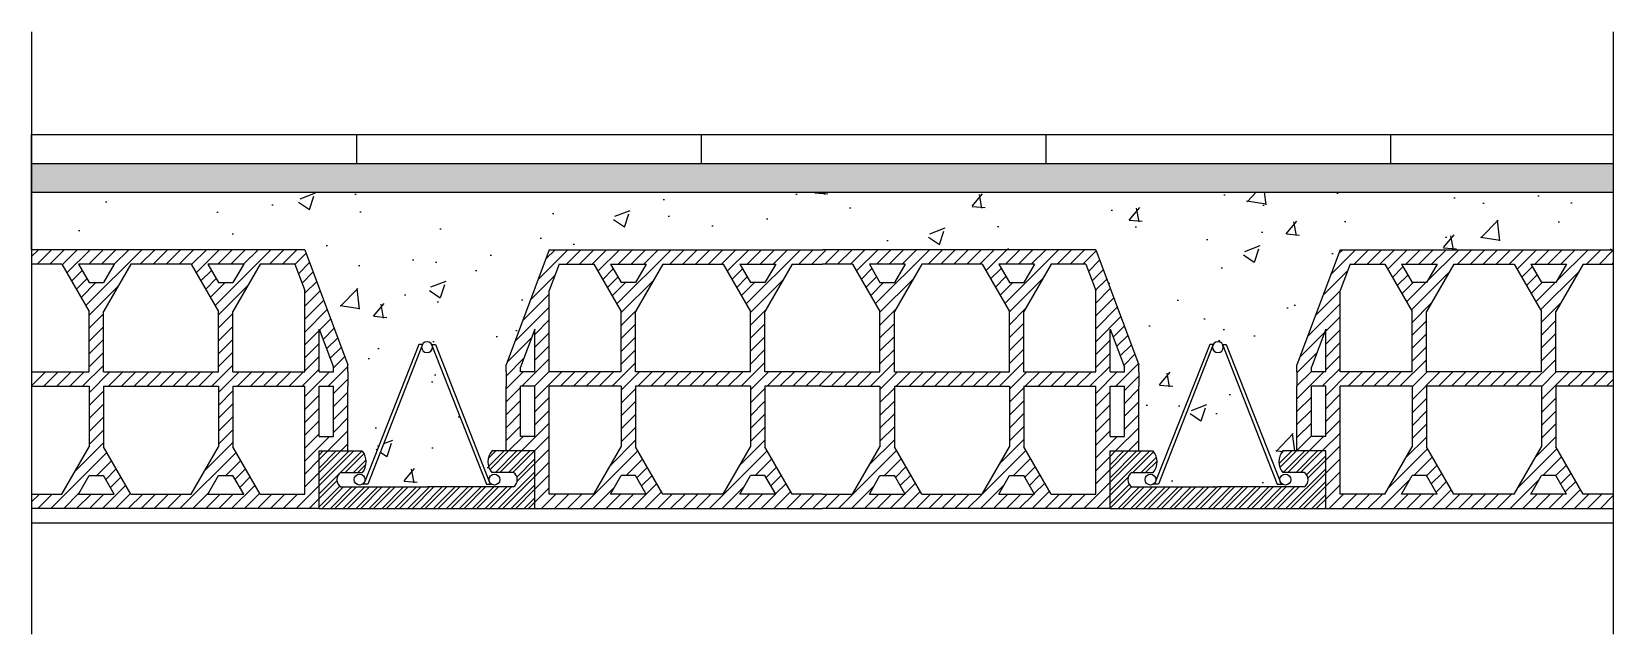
# Model space of a CAD drawing. Header units: millimetres. Extents: x 2329 to 2450, y 1882 to 1940.
# Drawn here: x 2382.756 to 2383.856, y 1919.446 to 1919.866 of the extents above; entities that cross this region are included whole.
import ezdxf

# ---------------------------------------------------------------- set-up
doc = ezdxf.new("R2010")
doc.units = ezdxf.units.MM
doc.linetypes.add('CENTRO', pattern=[50.8, 31.75, -6.35, 6.35, -6.35])
doc.layers.add('Fondazione', color=7, linetype='Continuous', lineweight=25)
for name, color, linetype in [("linea d'asse", 7, 'CENTRO'), ('PIGNATTE', 30, 'Continuous'), ('TRAVETT0', 5, 'Continuous')]:
    doc.layers.add(name, color=color, linetype=linetype)
pattern_1 = [(50, (0, 0.81946), (0.1093108014, -0.0095634513), [0.01143, -0.12573]), (355, (0, 0.81946), (-0.021146053, 0.114634107), [0.009144, -0.1005843505]), (100.4514447, (0.00911, 0.81866), (0.0881647483, 0.105070651), [0.0097140053, -0.1068541468]), (46.1842, (0, 0.84994), (0.1626474245, -0.025225397), [0.017145, -0.188595]), (96.6355576, (0.01355, 0.84784), (0.1424424804, 0.148455675), [0.014571014, -0.160281365]), (351.184151, (0, 0.84994), (0.14244248, 0.148455675), [0.01371598, -0.150875839]), (21, (0.01524, 0.84232), (0.0909686348, -0.061359119), [0.01143, -0.12573]), (326, (0.01524, 0.84232), (0.037081217, 0.1105127797), [0.009144, -0.100584]), (71.451445, (0.02282, 0.83721), (0.1280498516, 0.0491536613), [0.0097140053, -0.1068539626]), (37.5, (0, 0.81946), (0.00185316195, 0.0507330233), [0, -0.0993648, 0, -0.102108, 0, -0.100965]), (7.5, (0, 0.81946), (0.0400917975, 0.0601083449), [0, -0.0582168, 0, -0.0970788, 0, -0.038481]), (327.5, (-0.033985, 0.81946), (0.0813543571, -0.0034372464), [0, -0.0381, 0, -0.118872, 0, -0.157734]), (317.5, (-0.049225, 0.81946), (0.0888775088, 0.0152558946), [0, -0.04953, 0, -0.0789432, 0, -0.112014])]
pattern_2 = [(45, (0, 0.819461), (-0.00449012806, 0.00449012806), []), (45, (0, 0.822636), (-0.00449012806, 0.00449012806), [])]

msp = doc.modelspace()

# ---------------------------------------------------------------- hatches: boundary and pattern name
at = {"transparency": 33554687}
h = msp.add_hatch(dxfattribs=at)
h.set_pattern_fill('LINE', color=0, scale=0.0755, angle=90)
h.set_pattern_definition([(90, (0, 0.81946), (-0.2397125, 1e-17), [])])
h.paths.add_polyline_path([(2382.7559, 1919.774), (2383.8559, 1919.774), (2383.8559, 1919.794), (2382.7559, 1919.794)])
at = {"layer": 'Fondazione', "transparency": 33554628}
h = msp.add_hatch(dxfattribs=at)
h.set_pattern_fill('AR-SAND', color=0, scale=0.0004)
h.set_pattern_definition([(37.5, (0, 0.819461), (-0.00064001252, 0.01957652949), [0, -0.0154432, 0, -0.017272, 0, -0.01651]), (7.5, (0, 0.81946), (0.01798093133, 0.02867300402), [0, -0.0083312, 0, -0.0139192, 0, -0.005334]), (327.5, (-0.012497, 0.819461), (0.03163969481, 5.748739e-05), [0, -0.00508, 0, -0.018288, 0, -0.023876]), (317.5, (-0.012497, 0.81946), (0.0305422581, 0.00891717293), [0, -0.00254, 0, -0.0119888, 0, -0.013716])])
h.paths.add_polyline_path([(2383.8559, 1919.774), (2382.7559, 1919.774), (2382.7559, 1919.754), (2383.8559, 1919.754)])
at = {"layer": 'Fondazione', "transparency": 33554687}
h = msp.add_hatch(dxfattribs=at)
h.set_pattern_fill('AR-CONC', color=0, scale=0.0006)
h.set_pattern_definition(pattern_1)
h.paths.add_polyline_path([(2383.1159, 1919.714), (2383.3059, 1919.714), (2383.4959, 1919.714), (2383.5259, 1919.634), (2383.5259, 1919.629), (2383.5259, 1919.619), (2383.5259, 1919.574), (2383.5359, 1919.574, -0.357495), (2383.5359, 1919.559), (2383.534, 1919.5579, -0.414214), (2383.5378, 1919.5541, -0.094125), (2383.5375, 1919.5527), (2383.5752, 1919.6481), (2383.5777, 1919.6481, -0.267672), (2383.5809, 1919.65, -0.267672), (2383.5842, 1919.6481), (2383.5867, 1919.6481), (2383.6243, 1919.5527, -0.094125), (2383.6241, 1919.5541, -0.414214), (2383.6278, 1919.5579), (2383.6259, 1919.559, -0.357495), (2383.6259, 1919.574), (2383.6359, 1919.574), (2383.6359, 1919.619), (2383.6359, 1919.629), (2383.6359, 1919.634), (2383.6659, 1919.714), (2383.8559, 1919.714), (2383.8559, 1919.754), (2382.7559, 1919.754), (2382.7559, 1919.714), (2382.9459, 1919.714), (2382.9759, 1919.634), (2382.9759, 1919.629), (2382.9759, 1919.619), (2382.9759, 1919.574), (2382.9859, 1919.574, -0.357495), (2382.9859, 1919.559), (2382.984, 1919.5579, -0.414214), (2382.9878, 1919.5541, -0.094125), (2382.9875, 1919.5527), (2383.0252, 1919.6481), (2383.0277, 1919.6481, -0.267672), (2383.0309, 1919.65, -0.267672), (2383.0342, 1919.6481), (2383.0367, 1919.6481), (2383.0743, 1919.5527, -0.094125), (2383.0741, 1919.5541, -0.414214), (2383.0778, 1919.5579), (2383.0759, 1919.559, -0.357495), (2383.0759, 1919.574), (2383.0859, 1919.574), (2383.0859, 1919.619), (2383.0859, 1919.629), (2383.0859, 1919.634)])
h = msp.add_hatch(dxfattribs=at)
h.set_pattern_fill('AR-CONC', color=0, scale=0.0006)
h.set_pattern_definition(pattern_1)
h.paths.add_polyline_path([(2383.5847, 1919.6467, -0.456129), (2383.5809, 1919.6424, -0.456129), (2383.5772, 1919.6467), (2383.5397, 1919.5509), (2383.536, 1919.5509, -0.140766), (2383.534, 1919.5503), (2383.5809, 1919.549), (2383.6278, 1919.5503, -0.140766), (2383.6258, 1919.5509), (2383.6222, 1919.5509)])
h.paths.add_polyline_path([(2383.0347, 1919.6467, -0.456129), (2383.0309, 1919.6424, -0.456129), (2383.0272, 1919.6467), (2382.9897, 1919.5509), (2382.986, 1919.5509, -0.140766), (2382.984, 1919.5503), (2383.0309, 1919.549), (2383.0778, 1919.5503, -0.140766), (2383.0758, 1919.5509), (2383.0722, 1919.5509)])
at = {"layer": 'PIGNATTE', "linetype": 'Continuous'}
h = msp.add_hatch(dxfattribs=at)
h.set_pattern_fill('ANSI31', color=256, scale=0.002)
h.set_pattern_definition([(45, (0, 0.819461), (-0.00449012806, 0.00449012806), [])])
h.paths.add_polyline_path([(2382.9459, 1919.714), (2382.7559, 1919.714), (2382.7559, 1919.704), (2382.7769, 1919.704), (2382.7959, 1919.6711), (2382.7959, 1919.629), (2382.7559, 1919.629), (2382.7559, 1919.619), (2382.7959, 1919.619), (2382.7959, 1919.5769), (2382.7769, 1919.544), (2382.7559, 1919.544), (2382.7559, 1919.534), (2382.9559, 1919.534), (2382.9559, 1919.574), (2382.9759, 1919.574), (2382.9759, 1919.619), (2382.9759, 1919.629), (2382.9759, 1919.634)])
h.paths.add_polyline_path([(2382.9459, 1919.629), (2382.8959, 1919.629), (2382.8959, 1919.6711), (2382.9149, 1919.704), (2382.939, 1919.704), (2382.9459, 1919.6855)], flags=16)
h.paths.add_polyline_path([(2382.9559, 1919.6588), (2382.9659, 1919.6322), (2382.9659, 1919.629), (2382.9559, 1919.629)], flags=16)
h.paths.add_polyline_path([(2382.9459, 1919.619), (2382.9459, 1919.584), (2382.9459, 1919.574), (2382.9459, 1919.544), (2382.9149, 1919.544), (2382.8959, 1919.5769), (2382.8959, 1919.619)], flags=16)
h.paths.add_polyline_path([(2382.9559, 1919.619), (2382.9659, 1919.619), (2382.9659, 1919.584), (2382.9559, 1919.584)], flags=16)
h.paths.add_polyline_path([(2382.8959, 1919.6911), (2382.8859, 1919.6911), (2382.8785, 1919.704), (2382.9034, 1919.704)], flags=16)
h.paths.add_polyline_path([(2382.8859, 1919.629), (2382.8059, 1919.629), (2382.8059, 1919.6711), (2382.8249, 1919.704), (2382.8669, 1919.704), (2382.8859, 1919.6711)], flags=16)
h.paths.add_polyline_path([(2382.8859, 1919.619), (2382.8859, 1919.5769), (2382.8669, 1919.544), (2382.8249, 1919.544), (2382.8059, 1919.5769), (2382.8059, 1919.619)], flags=16)
h.paths.add_polyline_path([(2382.8959, 1919.5569), (2382.9034, 1919.544), (2382.8785, 1919.544), (2382.8859, 1919.5569)], flags=16)
h.paths.add_polyline_path([(2382.8134, 1919.704), (2382.8059, 1919.6911), (2382.7959, 1919.6911), (2382.7885, 1919.704)], flags=16)
h.paths.add_polyline_path([(2382.8059, 1919.5569), (2382.8134, 1919.544), (2382.7885, 1919.544), (2382.7959, 1919.5569)], flags=16)
h.paths.add_polyline_path([(2383.0859, 1919.634), (2383.0859, 1919.629), (2383.0859, 1919.619), (2383.0859, 1919.574), (2383.1059, 1919.574), (2383.1059, 1919.534), (2383.3059, 1919.534), (2383.5059, 1919.534), (2383.5059, 1919.574), (2383.5259, 1919.574), (2383.5259, 1919.619), (2383.5259, 1919.629), (2383.5259, 1919.634), (2383.4959, 1919.714), (2383.3059, 1919.714), (2383.1159, 1919.714)])
h.paths.add_polyline_path([(2383.1159, 1919.6855), (2383.1229, 1919.704), (2383.1469, 1919.704), (2383.1659, 1919.6711), (2383.1659, 1919.629), (2383.1159, 1919.629)], flags=16)
h.paths.add_polyline_path([(2383.1059, 1919.6588), (2383.1059, 1919.629), (2383.0959, 1919.629), (2383.0959, 1919.6322)], flags=16)
h.paths.add_polyline_path([(2383.1059, 1919.619), (2383.1059, 1919.584), (2383.0959, 1919.584), (2383.0959, 1919.619)], flags=16)
h.paths.add_polyline_path([(2383.1159, 1919.619), (2383.1659, 1919.619), (2383.1659, 1919.5769), (2383.1469, 1919.544), (2383.1159, 1919.544), (2383.1159, 1919.574), (2383.1159, 1919.584)], flags=16)
h.paths.add_polyline_path([(2383.1585, 1919.704), (2383.1834, 1919.704), (2383.1759, 1919.6911), (2383.1659, 1919.6911)], flags=16)
h.paths.add_polyline_path([(2383.1759, 1919.6711), (2383.1949, 1919.704), (2383.2369, 1919.704), (2383.2559, 1919.6711), (2383.2559, 1919.629), (2383.1759, 1919.629)], flags=16)
h.paths.add_polyline_path([(2383.1759, 1919.619), (2383.2559, 1919.619), (2383.2559, 1919.5769), (2383.2369, 1919.544), (2383.1949, 1919.544), (2383.1759, 1919.5769)], flags=16)
h.paths.add_polyline_path([(2383.1659, 1919.5569), (2383.1759, 1919.5569), (2383.1834, 1919.544), (2383.1585, 1919.544)], flags=16)
h.paths.add_polyline_path([(2383.2485, 1919.704), (2383.2734, 1919.704), (2383.2659, 1919.6911), (2383.2559, 1919.6911)], flags=16)
h.paths.add_polyline_path([(2383.2659, 1919.6711), (2383.2849, 1919.704), (2383.3059, 1919.704), (2383.3269, 1919.704), (2383.3459, 1919.6711), (2383.3459, 1919.629), (2383.3059, 1919.629), (2383.2659, 1919.629)], flags=16)
h.paths.add_polyline_path([(2383.2659, 1919.619), (2383.3059, 1919.619), (2383.3459, 1919.619), (2383.3459, 1919.5769), (2383.3269, 1919.544), (2383.3059, 1919.544), (2383.2849, 1919.544), (2383.2659, 1919.5769)], flags=16)
h.paths.add_polyline_path([(2383.2559, 1919.5569), (2383.2659, 1919.5569), (2383.2734, 1919.544), (2383.2485, 1919.544)], flags=16)
h.paths.add_polyline_path([(2383.3385, 1919.704), (2383.3634, 1919.704), (2383.3559, 1919.6911), (2383.3459, 1919.6911)], flags=16)
h.paths.add_polyline_path([(2383.3559, 1919.6711), (2383.3749, 1919.704), (2383.4169, 1919.704), (2383.4359, 1919.6711), (2383.4359, 1919.629), (2383.3559, 1919.629)], flags=16)
h.paths.add_polyline_path([(2383.3559, 1919.619), (2383.4359, 1919.619), (2383.4359, 1919.5769), (2383.4169, 1919.544), (2383.3749, 1919.544), (2383.3559, 1919.5769)], flags=16)
h.paths.add_polyline_path([(2383.3385, 1919.544), (2383.3459, 1919.5569), (2383.3559, 1919.5569), (2383.3634, 1919.544)], flags=16)
h.paths.add_polyline_path([(2383.4285, 1919.704), (2383.4534, 1919.704), (2383.4459, 1919.6911), (2383.4359, 1919.6911)], flags=16)
h.paths.add_polyline_path([(2383.4459, 1919.6711), (2383.4649, 1919.704), (2383.489, 1919.704), (2383.4959, 1919.6855), (2383.4959, 1919.629), (2383.4459, 1919.629)], flags=16)
h.paths.add_polyline_path([(2383.4459, 1919.619), (2383.4959, 1919.619), (2383.4959, 1919.584), (2383.4959, 1919.574), (2383.4959, 1919.544), (2383.4649, 1919.544), (2383.4459, 1919.5769)], flags=16)
h.paths.add_polyline_path([(2383.4285, 1919.544), (2383.4359, 1919.5569), (2383.4459, 1919.5569), (2383.4534, 1919.544)], flags=16)
h.paths.add_polyline_path([(2383.5059, 1919.6588), (2383.5159, 1919.6322), (2383.5159, 1919.629), (2383.5059, 1919.629)], flags=16)
h.paths.add_polyline_path([(2383.5059, 1919.619), (2383.5159, 1919.619), (2383.5159, 1919.584), (2383.5059, 1919.584)], flags=16)
h.paths.add_polyline_path([(2383.6359, 1919.634), (2383.6359, 1919.629), (2383.6359, 1919.619), (2383.6359, 1919.574), (2383.6559, 1919.574), (2383.6559, 1919.534), (2383.8559, 1919.534), (2383.8559, 1919.544), (2383.8349, 1919.544), (2383.8159, 1919.5769), (2383.8159, 1919.619), (2383.8559, 1919.619), (2383.8559, 1919.629), (2383.8159, 1919.629), (2383.8159, 1919.6711), (2383.8349, 1919.704), (2383.8559, 1919.704), (2383.8559, 1919.714), (2383.6659, 1919.714)])
h.paths.add_polyline_path([(2383.6659, 1919.6855), (2383.6729, 1919.704), (2383.6969, 1919.704), (2383.7159, 1919.6711), (2383.7159, 1919.629), (2383.6659, 1919.629)], flags=16)
h.paths.add_polyline_path([(2383.6559, 1919.6588), (2383.6559, 1919.629), (2383.6459, 1919.629), (2383.6459, 1919.6322)], flags=16)
h.paths.add_polyline_path([(2383.6559, 1919.619), (2383.6559, 1919.584), (2383.6459, 1919.584), (2383.6459, 1919.619)], flags=16)
h.paths.add_polyline_path([(2383.6659, 1919.619), (2383.7159, 1919.619), (2383.7159, 1919.5769), (2383.6969, 1919.544), (2383.6659, 1919.544), (2383.6659, 1919.574), (2383.6659, 1919.584)], flags=16)
h.paths.add_polyline_path([(2383.7085, 1919.704), (2383.7334, 1919.704), (2383.7259, 1919.6911), (2383.7159, 1919.6911)], flags=16)
h.paths.add_polyline_path([(2383.7259, 1919.6711), (2383.7449, 1919.704), (2383.7869, 1919.704), (2383.8059, 1919.6711), (2383.8059, 1919.629), (2383.7259, 1919.629)], flags=16)
h.paths.add_polyline_path([(2383.7259, 1919.619), (2383.8059, 1919.619), (2383.8059, 1919.5769), (2383.7869, 1919.544), (2383.7449, 1919.544), (2383.7259, 1919.5769)], flags=16)
h.paths.add_polyline_path([(2383.7159, 1919.5569), (2383.7259, 1919.5569), (2383.7334, 1919.544), (2383.7085, 1919.544)], flags=16)
h.paths.add_polyline_path([(2383.7985, 1919.704), (2383.8234, 1919.704), (2383.8159, 1919.6911), (2383.8059, 1919.6911)], flags=16)
h.paths.add_polyline_path([(2383.8059, 1919.5569), (2383.8159, 1919.5569), (2383.8234, 1919.544), (2383.7985, 1919.544)], flags=16)
at = {"layer": 'TRAVETT0', "linetype": 'Continuous'}
h = msp.add_hatch(dxfattribs=at)
h.set_pattern_fill('STEEL', color=256, scale=0.002)
h.set_pattern_definition(pattern_2)
h.paths.add_polyline_path([(2382.9859, 1919.574), (2382.9559, 1919.574), (2382.9559, 1919.534), (2383.1059, 1919.534), (2383.1059, 1919.574), (2383.0759, 1919.574, 0.357495), (2383.0759, 1919.559), (2383.0909, 1919.559, -0.543766), (2383.0909, 1919.549), (2383.0309, 1919.549), (2382.9709, 1919.549, -0.543766), (2382.9709, 1919.559), (2382.9859, 1919.559, 0.357495)])
h = msp.add_hatch(dxfattribs=at)
h.set_pattern_fill('STEEL', color=256, scale=0.002)
h.set_pattern_definition(pattern_2)
h.paths.add_polyline_path([(2383.5359, 1919.574), (2383.5059, 1919.574), (2383.5059, 1919.534), (2383.6559, 1919.534), (2383.6559, 1919.574), (2383.6259, 1919.574, 0.357495), (2383.6259, 1919.559), (2383.6409, 1919.559, -0.543766), (2383.6409, 1919.549), (2383.5809, 1919.549), (2383.5209, 1919.549, -0.543766), (2383.5209, 1919.559), (2383.5359, 1919.559, 0.357495)])

# ---------------------------------------------------------------- linework, layer by layer
for points in [[(2382.7559, 1919.774), (2382.7559, 1919.794), (2383.8559, 1919.794)], [(2382.7559, 1919.754), (2382.7559, 1919.774), (2383.8559, 1919.774)], [(2382.7559, 1919.714), (2382.7559, 1919.754), (2383.8559, 1919.754)], [(2382.7559, 1919.534), (2382.7559, 1919.524), (2383.8559, 1919.524)], [(2382.9559, 1919.534), (2383.1059, 1919.534)], [(2383.5059, 1919.534), (2383.6559, 1919.534)]]:
    msp.add_lwpolyline(points)
at = {"layer": "linea d'asse"}
for points in [[(2382.7559, 1919.8656), (2382.7559, 1919.4465)], [(2383.8559, 1919.8656), (2383.8559, 1919.4465)]]:
    msp.add_lwpolyline(points, dxfattribs=at)
at = {"layer": 'PIGNATTE', "linetype": 'Continuous'}
for p, q in [((2382.9459, 1919.714), (2382.7559, 1919.714)), ((2382.9459, 1919.714), (2382.9759, 1919.634)), ((2383.1159, 1919.714), (2383.0859, 1919.634)), ((2383.1159, 1919.714), (2383.3059, 1919.714)), ((2383.4959, 1919.714), (2383.3059, 1919.714)), ((2383.4959, 1919.714), (2383.5259, 1919.634)), ((2383.6659, 1919.714), (2383.6359, 1919.634)), ((2383.6659, 1919.714), (2383.8559, 1919.714)), ((2382.7769, 1919.704), (2382.7559, 1919.704)), ((2382.7769, 1919.704), (2382.7959, 1919.6711)), ((2382.8134, 1919.704), (2382.7885, 1919.704)), ((2382.7885, 1919.704), (2382.7959, 1919.6911)), ((2382.8249, 1919.704), (2382.8059, 1919.6711)), ((2382.8134, 1919.704), (2382.8059, 1919.6911)), ((2382.8669, 1919.704), (2382.8249, 1919.704)), ((2382.8669, 1919.704), (2382.8859, 1919.6711)), ((2382.9034, 1919.704), (2382.8785, 1919.704)), ((2382.8785, 1919.704), (2382.8859, 1919.6911)), ((2382.9149, 1919.704), (2382.8959, 1919.6711)), ((2382.9034, 1919.704), (2382.8959, 1919.6911)), ((2382.939, 1919.704), (2382.9149, 1919.704)), ((2382.939, 1919.704), (2382.9459, 1919.6855)), ((2383.1229, 1919.704), (2383.1159, 1919.6855)), ((2383.1229, 1919.704), (2383.1469, 1919.704)), ((2383.1469, 1919.704), (2383.1659, 1919.6711)), ((2383.1585, 1919.704), (2383.1834, 1919.704)), ((2383.1585, 1919.704), (2383.1659, 1919.6911)), ((2383.1949, 1919.704), (2383.1759, 1919.6711)), ((2383.1834, 1919.704), (2383.1759, 1919.6911)), ((2383.1949, 1919.704), (2383.2369, 1919.704)), ((2383.2369, 1919.704), (2383.2559, 1919.6711)), ((2383.2485, 1919.704), (2383.2734, 1919.704)), ((2383.2485, 1919.704), (2383.2559, 1919.6911)), ((2383.2849, 1919.704), (2383.2659, 1919.6711)), ((2383.2734, 1919.704), (2383.2659, 1919.6911)), ((2383.2849, 1919.704), (2383.3059, 1919.704)), ((2383.3269, 1919.704), (2383.3059, 1919.704)), ((2383.3269, 1919.704), (2383.3459, 1919.6711)), ((2383.3634, 1919.704), (2383.3385, 1919.704)), ((2383.3385, 1919.704), (2383.3459, 1919.6911)), ((2383.3749, 1919.704), (2383.3559, 1919.6711)), ((2383.3634, 1919.704), (2383.3559, 1919.6911)), ((2383.4169, 1919.704), (2383.3749, 1919.704)), ((2383.4169, 1919.704), (2383.4359, 1919.6711)), ((2383.4534, 1919.704), (2383.4285, 1919.704)), ((2383.4285, 1919.704), (2383.4359, 1919.6911)), ((2383.4649, 1919.704), (2383.4459, 1919.6711)), ((2383.4534, 1919.704), (2383.4459, 1919.6911)), ((2383.489, 1919.704), (2383.4649, 1919.704)), ((2383.489, 1919.704), (2383.4959, 1919.6855)), ((2383.6729, 1919.704), (2383.6659, 1919.6855)), ((2383.6729, 1919.704), (2383.6969, 1919.704)), ((2383.6969, 1919.704), (2383.7159, 1919.6711)), ((2383.7085, 1919.704), (2383.7334, 1919.704)), ((2383.7085, 1919.704), (2383.7159, 1919.6911)), ((2383.7449, 1919.704), (2383.7259, 1919.6711)), ((2383.7334, 1919.704), (2383.7259, 1919.6911)), ((2383.7449, 1919.704), (2383.7869, 1919.704)), ((2383.7869, 1919.704), (2383.8059, 1919.6711)), ((2383.7985, 1919.704), (2383.8234, 1919.704)), ((2383.7985, 1919.704), (2383.8059, 1919.6911)), ((2383.8349, 1919.704), (2383.8159, 1919.6711)), ((2383.8234, 1919.704), (2383.8159, 1919.6911)), ((2383.8349, 1919.704), (2383.8559, 1919.704)), ((2382.7959, 1919.6911), (2382.8059, 1919.6911)), ((2382.8859, 1919.6911), (2382.8959, 1919.6911)), ((2383.1759, 1919.6911), (2383.1659, 1919.6911)), ((2383.2659, 1919.6911), (2383.2559, 1919.6911)), ((2383.3459, 1919.6911), (2383.3559, 1919.6911)), ((2383.4359, 1919.6911), (2383.4459, 1919.6911)), ((2383.7259, 1919.6911), (2383.7159, 1919.6911)), ((2383.8159, 1919.6911), (2383.8059, 1919.6911)), ((2382.9459, 1919.629), (2382.9459, 1919.6855)), ((2383.1159, 1919.629), (2383.1159, 1919.6855)), ((2383.4959, 1919.629), (2383.4959, 1919.6855)), ((2383.6659, 1919.629), (2383.6659, 1919.6855)), ((2382.7959, 1919.629), (2382.7959, 1919.6711)), ((2382.8059, 1919.629), (2382.8059, 1919.6711)), ((2382.8859, 1919.629), (2382.8859, 1919.6711)), ((2382.8959, 1919.629), (2382.8959, 1919.6711)), ((2383.1659, 1919.629), (2383.1659, 1919.6711)), ((2383.1759, 1919.629), (2383.1759, 1919.6711)), ((2383.2559, 1919.629), (2383.2559, 1919.6711)), ((2383.2659, 1919.629), (2383.2659, 1919.6711)), ((2383.3459, 1919.629), (2383.3459, 1919.6711)), ((2383.3559, 1919.629), (2383.3559, 1919.6711)), ((2383.4359, 1919.629), (2383.4359, 1919.6711)), ((2383.4459, 1919.629), (2383.4459, 1919.6711)), ((2383.7159, 1919.629), (2383.7159, 1919.6711)), ((2383.7259, 1919.629), (2383.7259, 1919.6711)), ((2383.8059, 1919.629), (2383.8059, 1919.6711)), ((2383.8159, 1919.629), (2383.8159, 1919.6711)), ((2382.9559, 1919.629), (2382.9559, 1919.6588)), ((2382.9559, 1919.6588), (2382.9659, 1919.6322)), ((2383.1059, 1919.6588), (2383.0959, 1919.6322)), ((2383.1059, 1919.629), (2383.1059, 1919.6588)), ((2383.5059, 1919.629), (2383.5059, 1919.6588)), ((2383.5059, 1919.6588), (2383.5159, 1919.6322)), ((2383.6559, 1919.6588), (2383.6459, 1919.6322)), ((2383.6559, 1919.629), (2383.6559, 1919.6588)), ((2382.9659, 1919.629), (2382.9659, 1919.6322)), ((2382.9759, 1919.629), (2382.9759, 1919.634)), ((2383.0859, 1919.629), (2383.0859, 1919.634)), ((2383.0959, 1919.629), (2383.0959, 1919.6322)), ((2383.5159, 1919.629), (2383.5159, 1919.6322)), ((2383.5259, 1919.629), (2383.5259, 1919.634)), ((2383.6359, 1919.629), (2383.6359, 1919.634)), ((2383.6459, 1919.629), (2383.6459, 1919.6322)), ((2382.7559, 1919.629), (2382.7959, 1919.629)), ((2382.8059, 1919.629), (2382.8859, 1919.629)), ((2382.8959, 1919.629), (2382.9459, 1919.629)), ((2382.9559, 1919.629), (2382.9659, 1919.629)), ((2382.9759, 1919.629), (2382.9759, 1919.619)), ((2383.0859, 1919.629), (2383.0859, 1919.619)), ((2383.1059, 1919.629), (2383.0959, 1919.629)), ((2383.1659, 1919.629), (2383.1159, 1919.629)), ((2383.2559, 1919.629), (2383.1759, 1919.629)), ((2383.3059, 1919.629), (2383.2659, 1919.629)), ((2383.3059, 1919.629), (2383.3459, 1919.629)), ((2383.3559, 1919.629), (2383.4359, 1919.629)), ((2383.4459, 1919.629), (2383.4959, 1919.629)), ((2383.5059, 1919.629), (2383.5159, 1919.629)), ((2383.5259, 1919.629), (2383.5259, 1919.619)), ((2383.6359, 1919.629), (2383.6359, 1919.619)), ((2383.6559, 1919.629), (2383.6459, 1919.629)), ((2383.7159, 1919.629), (2383.6659, 1919.629)), ((2383.8059, 1919.629), (2383.7259, 1919.629)), ((2383.8559, 1919.629), (2383.8159, 1919.629)), ((2382.7559, 1919.619), (2382.7959, 1919.619)), ((2382.7959, 1919.619), (2382.7959, 1919.5769)), ((2382.8059, 1919.619), (2382.8859, 1919.619)), ((2382.8059, 1919.619), (2382.8059, 1919.5769)), ((2382.8859, 1919.619), (2382.8859, 1919.5769)), ((2382.8959, 1919.619), (2382.9459, 1919.619)), ((2382.8959, 1919.619), (2382.8959, 1919.5769)), ((2382.9459, 1919.584), (2382.9459, 1919.619)), ((2382.9559, 1919.619), (2382.9659, 1919.619)), ((2382.9559, 1919.584), (2382.9559, 1919.619)), ((2382.9659, 1919.584), (2382.9659, 1919.619)), ((2382.9759, 1919.574), (2382.9759, 1919.619)), ((2383.0859, 1919.574), (2383.0859, 1919.619)), ((2383.0959, 1919.584), (2383.0959, 1919.619)), ((2383.1059, 1919.619), (2383.0959, 1919.619)), ((2383.1059, 1919.584), (2383.1059, 1919.619)), ((2383.1659, 1919.619), (2383.1159, 1919.619)), ((2383.1159, 1919.584), (2383.1159, 1919.619)), ((2383.1659, 1919.619), (2383.1659, 1919.5769)), ((2383.2559, 1919.619), (2383.1759, 1919.619)), ((2383.1759, 1919.619), (2383.1759, 1919.5769)), ((2383.2559, 1919.619), (2383.2559, 1919.5769)), ((2383.3059, 1919.619), (2383.2659, 1919.619)), ((2383.2659, 1919.619), (2383.2659, 1919.5769)), ((2383.3059, 1919.619), (2383.3459, 1919.619)), ((2383.3459, 1919.619), (2383.3459, 1919.5769)), ((2383.3559, 1919.619), (2383.4359, 1919.619)), ((2383.3559, 1919.619), (2383.3559, 1919.5769)), ((2383.4359, 1919.619), (2383.4359, 1919.5769)), ((2383.4459, 1919.619), (2383.4959, 1919.619)), ((2383.4459, 1919.619), (2383.4459, 1919.5769)), ((2383.4959, 1919.584), (2383.4959, 1919.619)), ((2383.5059, 1919.619), (2383.5159, 1919.619)), ((2383.5059, 1919.584), (2383.5059, 1919.619)), ((2383.5159, 1919.584), (2383.5159, 1919.619)), ((2383.5259, 1919.574), (2383.5259, 1919.619)), ((2383.6359, 1919.574), (2383.6359, 1919.619)), ((2383.6459, 1919.584), (2383.6459, 1919.619)), ((2383.6559, 1919.619), (2383.6459, 1919.619)), ((2383.6559, 1919.584), (2383.6559, 1919.619)), ((2383.7159, 1919.619), (2383.6659, 1919.619)), ((2383.6659, 1919.584), (2383.6659, 1919.619)), ((2383.7159, 1919.619), (2383.7159, 1919.5769)), ((2383.8059, 1919.619), (2383.7259, 1919.619)), ((2383.7259, 1919.619), (2383.7259, 1919.5769)), ((2383.8059, 1919.619), (2383.8059, 1919.5769)), ((2383.8559, 1919.619), (2383.8159, 1919.619)), ((2383.8159, 1919.619), (2383.8159, 1919.5769)), ((2382.9459, 1919.574), (2382.9459, 1919.584)), ((2382.9559, 1919.584), (2382.9659, 1919.584)), ((2383.1059, 1919.584), (2383.0959, 1919.584)), ((2383.1159, 1919.574), (2383.1159, 1919.584)), ((2383.4959, 1919.574), (2383.4959, 1919.584)), ((2383.5059, 1919.584), (2383.5159, 1919.584)), ((2383.6559, 1919.584), (2383.6459, 1919.584)), ((2383.6659, 1919.574), (2383.6659, 1919.584)), ((2382.7769, 1919.544), (2382.7959, 1919.5769)), ((2382.8249, 1919.544), (2382.8059, 1919.5769)), ((2382.8669, 1919.544), (2382.8859, 1919.5769)), ((2382.9149, 1919.544), (2382.8959, 1919.5769)), ((2382.9459, 1919.544), (2382.9459, 1919.574)), ((2382.9559, 1919.574), (2382.9759, 1919.574)), ((2382.9559, 1919.534), (2382.9559, 1919.574)), ((2382.9559, 1919.534), (2382.9559, 1919.574)), ((2382.9559, 1919.574), (2382.9759, 1919.574)), ((2382.9559, 1919.574), (2382.9859, 1919.574)), ((2383.1059, 1919.574), (2383.0759, 1919.574)), ((2383.1059, 1919.574), (2383.0859, 1919.574)), ((2383.1059, 1919.574), (2383.0859, 1919.574)), ((2383.1059, 1919.534), (2383.1059, 1919.574)), ((2383.1059, 1919.534), (2383.1059, 1919.574)), ((2383.1159, 1919.544), (2383.1159, 1919.574)), ((2383.1469, 1919.544), (2383.1659, 1919.5769)), ((2383.1949, 1919.544), (2383.1759, 1919.5769)), ((2383.2369, 1919.544), (2383.2559, 1919.5769)), ((2383.2849, 1919.544), (2383.2659, 1919.5769)), ((2383.3269, 1919.544), (2383.3459, 1919.5769)), ((2383.3749, 1919.544), (2383.3559, 1919.5769)), ((2383.4169, 1919.544), (2383.4359, 1919.5769)), ((2383.4649, 1919.544), (2383.4459, 1919.5769)), ((2383.4959, 1919.544), (2383.4959, 1919.574)), ((2383.5059, 1919.574), (2383.5259, 1919.574)), ((2383.5059, 1919.534), (2383.5059, 1919.574)), ((2383.5059, 1919.534), (2383.5059, 1919.574)), ((2383.5059, 1919.574), (2383.5259, 1919.574)), ((2383.5059, 1919.574), (2383.5359, 1919.574)), ((2383.6559, 1919.574), (2383.6259, 1919.574)), ((2383.6559, 1919.574), (2383.6359, 1919.574)), ((2383.6559, 1919.574), (2383.6359, 1919.574)), ((2383.6559, 1919.534), (2383.6559, 1919.574)), ((2383.6559, 1919.534), (2383.6559, 1919.574)), ((2383.6659, 1919.544), (2383.6659, 1919.574)), ((2383.6969, 1919.544), (2383.7159, 1919.5769)), ((2383.7449, 1919.544), (2383.7259, 1919.5769)), ((2383.7869, 1919.544), (2383.8059, 1919.5769)), ((2383.8349, 1919.544), (2383.8159, 1919.5769)), ((2382.7885, 1919.544), (2382.7959, 1919.5569)), ((2382.7959, 1919.5569), (2382.8059, 1919.5569)), ((2382.8134, 1919.544), (2382.8059, 1919.5569)), ((2382.8785, 1919.544), (2382.8859, 1919.5569)), ((2382.8859, 1919.5569), (2382.8959, 1919.5569)), ((2382.9034, 1919.544), (2382.8959, 1919.5569)), ((2383.1585, 1919.544), (2383.1659, 1919.5569)), ((2383.1759, 1919.5569), (2383.1659, 1919.5569)), ((2383.1834, 1919.544), (2383.1759, 1919.5569)), ((2383.2485, 1919.544), (2383.2559, 1919.5569)), ((2383.2659, 1919.5569), (2383.2559, 1919.5569)), ((2383.2734, 1919.544), (2383.2659, 1919.5569)), ((2383.3385, 1919.544), (2383.3459, 1919.5569)), ((2383.3459, 1919.5569), (2383.3559, 1919.5569)), ((2383.3634, 1919.544), (2383.3559, 1919.5569)), ((2383.4285, 1919.544), (2383.4359, 1919.5569)), ((2383.4359, 1919.5569), (2383.4459, 1919.5569)), ((2383.4534, 1919.544), (2383.4459, 1919.5569)), ((2383.7085, 1919.544), (2383.7159, 1919.5569)), ((2383.7259, 1919.5569), (2383.7159, 1919.5569)), ((2383.7334, 1919.544), (2383.7259, 1919.5569)), ((2383.7985, 1919.544), (2383.8059, 1919.5569)), ((2383.8159, 1919.5569), (2383.8059, 1919.5569)), ((2383.8234, 1919.544), (2383.8159, 1919.5569)), ((2382.7559, 1919.544), (2382.7769, 1919.544)), ((2382.7885, 1919.544), (2382.8134, 1919.544)), ((2382.8249, 1919.544), (2382.8669, 1919.544)), ((2382.8785, 1919.544), (2382.9034, 1919.544)), ((2382.9149, 1919.544), (2382.9459, 1919.544)), ((2383.1469, 1919.544), (2383.1159, 1919.544)), ((2383.1834, 1919.544), (2383.1585, 1919.544)), ((2383.2369, 1919.544), (2383.1949, 1919.544)), ((2383.2734, 1919.544), (2383.2485, 1919.544)), ((2383.3059, 1919.544), (2383.2849, 1919.544)), ((2383.3059, 1919.544), (2383.3269, 1919.544)), ((2383.3385, 1919.544), (2383.3634, 1919.544)), ((2383.3749, 1919.544), (2383.4169, 1919.544)), ((2383.4285, 1919.544), (2383.4534, 1919.544)), ((2383.4649, 1919.544), (2383.4959, 1919.544)), ((2383.6969, 1919.544), (2383.6659, 1919.544)), ((2383.7334, 1919.544), (2383.7085, 1919.544)), ((2383.7869, 1919.544), (2383.7449, 1919.544)), ((2383.8234, 1919.544), (2383.7985, 1919.544)), ((2383.8559, 1919.544), (2383.8349, 1919.544))]:
    msp.add_line(p, q, dxfattribs=at)
for points in [[(2382.9559, 1919.534), (2382.7559, 1919.534)], [(2383.1059, 1919.534), (2383.3059, 1919.534)], [(2383.5059, 1919.534), (2383.3059, 1919.534)], [(2383.6559, 1919.534), (2383.8559, 1919.534)]]:
    msp.add_lwpolyline(points, dxfattribs=at)
at = {"layer": 'TRAVETT0', "linetype": 'Continuous'}
for p, q in [((2383.0252, 1919.6481), (2382.9876, 1919.5528)), ((2383.0277, 1919.6481), (2382.9897, 1919.5509)), ((2383.0277, 1919.6481), (2383.0252, 1919.6481)), ((2383.0341, 1919.6481), (2383.0722, 1919.5509)), ((2383.0341, 1919.6481), (2383.0367, 1919.6481)), ((2383.0367, 1919.6481), (2383.0742, 1919.5528)), ((2383.5752, 1919.6481), (2383.5376, 1919.5528)), ((2383.5777, 1919.6481), (2383.5397, 1919.5509)), ((2383.5777, 1919.6481), (2383.5752, 1919.6481)), ((2383.5841, 1919.6481), (2383.6222, 1919.5509)), ((2383.5841, 1919.6481), (2383.5867, 1919.6481)), ((2383.5867, 1919.6481), (2383.6242, 1919.5528)), ((2382.9709, 1919.559), (2382.9859, 1919.559)), ((2383.0909, 1919.559), (2383.0759, 1919.559)), ((2383.5209, 1919.559), (2383.5359, 1919.559)), ((2383.6409, 1919.559), (2383.6259, 1919.559)), ((2382.9709, 1919.549), (2383.0309, 1919.549)), ((2382.9897, 1919.5509), (2382.986, 1919.5509)), ((2383.0909, 1919.549), (2383.0309, 1919.549)), ((2383.0722, 1919.5509), (2383.0758, 1919.5509)), ((2383.5209, 1919.549), (2383.5809, 1919.549)), ((2383.5397, 1919.5509), (2383.536, 1919.5509)), ((2383.6409, 1919.549), (2383.5809, 1919.549)), ((2383.6222, 1919.5509), (2383.6258, 1919.5509))]:
    msp.add_line(p, q, dxfattribs=at)
for centre in [(2382.984, 1919.5541), (2383.0778, 1919.5541), (2383.534, 1919.5541), (2383.6278, 1919.5541)]:
    msp.add_circle(centre, 0.00378, dxfattribs=at)
for centre, radius, start, end in [((2383.0309, 1919.6462), 0.00378, 90, 270), ((2383.0309, 1919.6462), 0.00378, 270, 90), ((2383.5809, 1919.6462), 0.00378, 90, 270), ((2383.5809, 1919.6462), 0.00378, 270, 90), ((2382.9768, 1919.5665), 0.0118, 320.6565, 39.3435), ((2383.0851, 1919.5665), 0.0118, 140.6565, 219.3435), ((2383.5268, 1919.5665), 0.0118, 320.6565, 39.3435), ((2383.6351, 1919.5665), 0.0118, 140.6565, 219.3435), ((2382.9742, 1919.554), 0.00596, 122.9283, 237.0717), ((2383.0877, 1919.554), 0.00596, 302.9283, 57.0717), ((2383.5242, 1919.554), 0.00596, 122.9283, 237.0717), ((2383.6377, 1919.554), 0.00596, 302.9283, 57.0717)]:
    msp.add_arc(centre, radius, start, end, dxfattribs=at)

doc.saveas('drawing.dxf')
